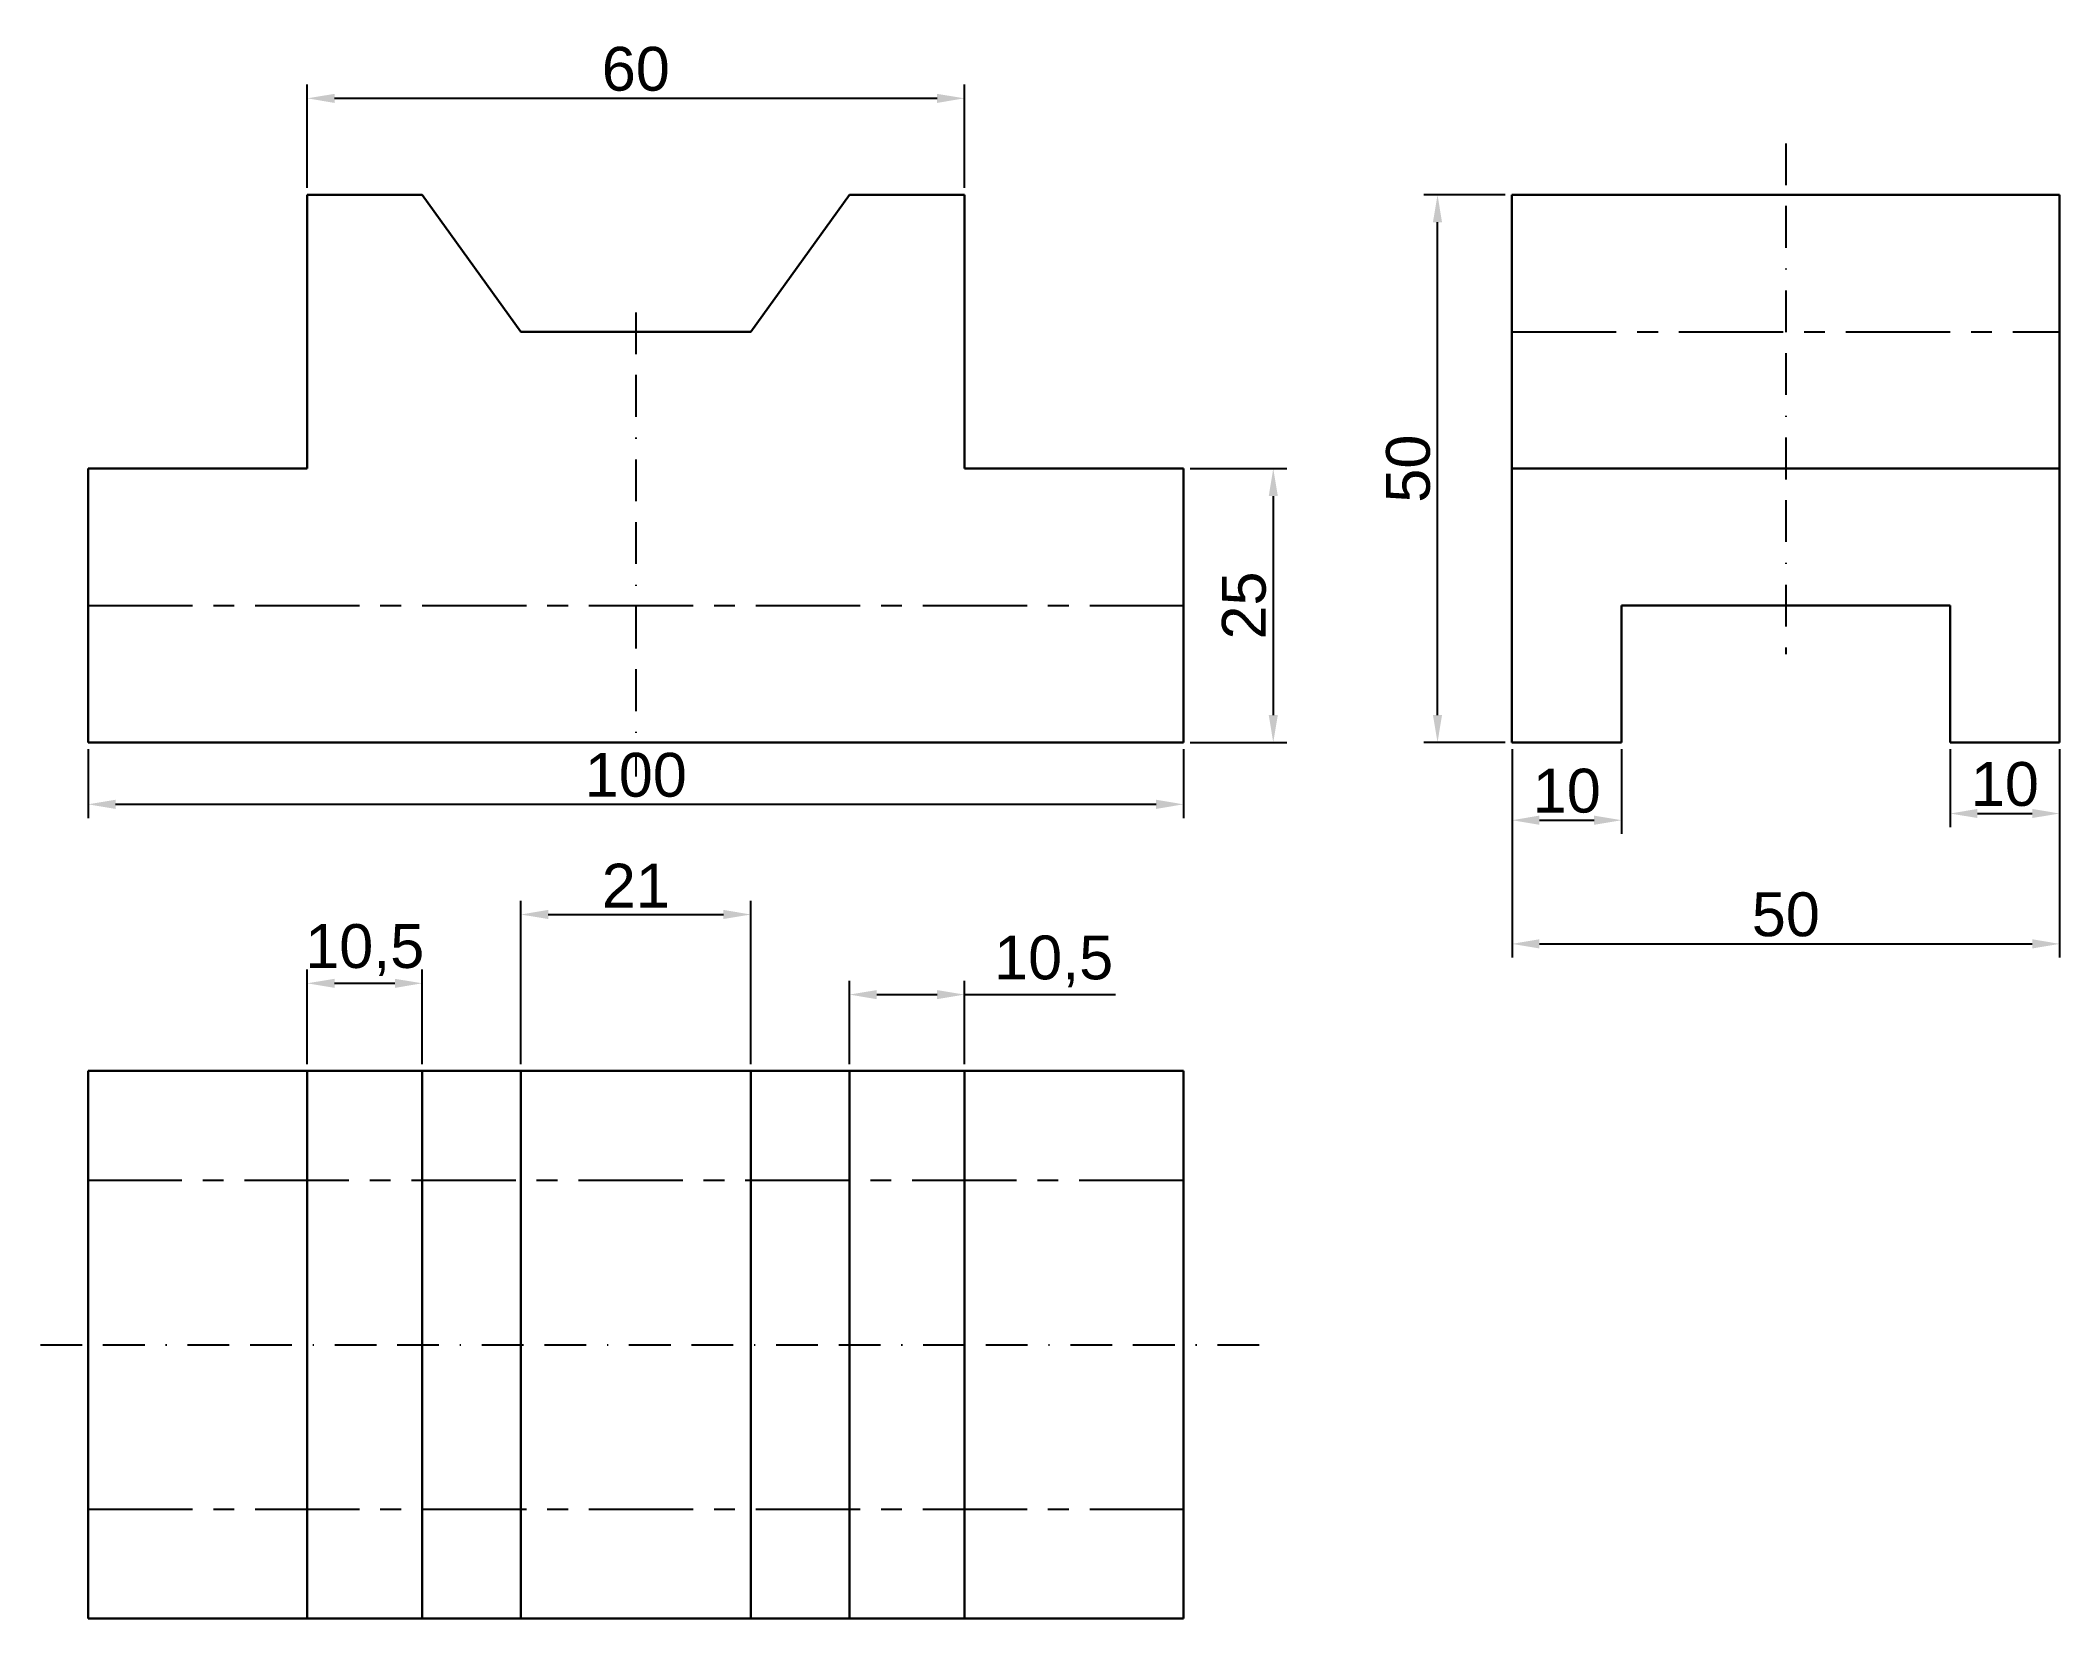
# Model space of a CAD drawing. Header units: millimetres. Extents: x 2218 to 2403, y 1799 to 1943.
import ezdxf

# ---------------------------------------------------------------- set-up
doc = ezdxf.new("R2010")
doc.units = ezdxf.units.MM
doc.header["$LTSCALE"] = 0.3
doc.linetypes.add('BORDER', pattern=[44.45, 12.7, -6.35, 12.7, -6.35, 0, -6.35])
doc.linetypes.add('CENTER', pattern=[50.8, 31.75, -6.35, 6.35, -6.35])
doc.styles.get("Standard").update_dxf_attribs({"font": 'arial.ttf'})
doc.dimstyles.new('ISO-25', dxfattribs={"dimtxt": 4, "dimasz": 2.5, "dimexe": 1.25, "dimexo": 0.625, "dimtad": 1, "dimtxsty": 'Standard', "dimcen": 2.5, "dimadec": 0, "dimazin": 0, "dimtfac": 1, "dimtmove": 0, "dimatfit": 3, "dimfxl": 1, "dimarcsym": 0})

# ---------------------------------------------------------------- blocks, each defined once
blk = doc.blocks.new('*D1')
at = {"color": 0, "linetype": 'CENTER', "lineweight": -2, "transparency": 16777216}
for p, q in [((2242.77, 1849.95), (2242.77, 1858.58)), ((2253.27, 1849.95), (2253.27, 1858.58)), ((2245.27, 1857.33), (2250.77, 1857.33))]:
    blk.add_line(p, q, dxfattribs=at)
at = {"color": 0, "linetype": 'CENTER', "transparency": 16777216}
for points in [[(2245.27, 1857.74), (2245.27, 1856.91), (2242.77, 1857.33)], [(2250.77, 1857.74), (2250.77, 1856.91), (2253.27, 1857.33)]]:
    blk.add_solid(points, dxfattribs=at)
at = {"layer": 'Defpoints', "color": 0, "linetype": 'CENTER', "transparency": 16777216}
for p in [(2253.27, 1857.33), (2242.77, 1849.32), (2253.27, 1849.32)]:
    blk.add_point(p, dxfattribs=at)
at = {"color": 0, "linetype": 'CENTER', "transparency": 16777216, "insert": (2248.02, 1860.36), "char_height": 4, "attachment_point": 5}
blk.add_mtext('10,5', dxfattribs=at)
blk = doc.blocks.new('*D5')
at = {"color": 0, "lineweight": -2, "transparency": 16777216}
for p, q in [((2262.27, 1849.95), (2262.27, 1864.86)), ((2283.27, 1849.95), (2283.27, 1864.86)), ((2264.77, 1863.61), (2280.77, 1863.61))]:
    blk.add_line(p, q, dxfattribs=at)
at = {"color": 0, "transparency": 16777216}
for points in [[(2264.77, 1864.03), (2264.77, 1863.2), (2262.27, 1863.61)], [(2280.77, 1864.03), (2280.77, 1863.2), (2283.27, 1863.61)]]:
    blk.add_solid(points, dxfattribs=at)
at = {"layer": 'Defpoints', "color": 0, "transparency": 16777216}
for p in [(2283.27, 1863.61), (2262.27, 1849.32), (2283.27, 1849.32)]:
    blk.add_point(p, dxfattribs=at)
at = {"color": 0, "transparency": 16777216, "insert": (2272.77, 1866.25), "char_height": 4, "attachment_point": 5}
blk.add_mtext('21', dxfattribs=at)
blk = doc.blocks.new('*D6')
at = {"color": 0, "lineweight": -2, "transparency": 16777216}
for p, q in [((2222.77, 1878.7), (2222.77, 1872.42)), ((2322.77, 1878.7), (2322.77, 1872.42)), ((2225.27, 1873.67), (2320.27, 1873.67))]:
    blk.add_line(p, q, dxfattribs=at)
at = {"color": 0, "transparency": 16777216}
for points in [[(2225.27, 1874.09), (2225.27, 1873.25), (2222.77, 1873.67)], [(2320.27, 1874.09), (2320.27, 1873.25), (2322.77, 1873.67)]]:
    blk.add_solid(points, dxfattribs=at)
at = {"layer": 'Defpoints', "color": 0, "transparency": 16777216}
for p in [(2222.77, 1879.32), (2322.77, 1879.32), (2322.77, 1873.67)]:
    blk.add_point(p, dxfattribs=at)
at = {"color": 0, "transparency": 16777216, "insert": (2272.77, 1876.34), "char_height": 4, "attachment_point": 5}
blk.add_mtext('100', dxfattribs=at)
blk = doc.blocks.new('*D7')
at = {"color": 0, "linetype": 'CENTER', "lineweight": -2, "transparency": 16777216}
for p, q in [((2352.77, 1878.7), (2352.77, 1870.97)), ((2362.77, 1878.7), (2362.77, 1870.97)), ((2355.27, 1872.22), (2360.27, 1872.22))]:
    blk.add_line(p, q, dxfattribs=at)
at = {"color": 0, "linetype": 'CENTER', "transparency": 16777216}
for points in [[(2355.27, 1872.64), (2355.27, 1871.8), (2352.77, 1872.22)], [(2360.27, 1872.64), (2360.27, 1871.8), (2362.77, 1872.22)]]:
    blk.add_solid(points, dxfattribs=at)
at = {"layer": 'Defpoints', "color": 0, "linetype": 'CENTER', "transparency": 16777216}
for p in [(2352.77, 1879.32), (2362.77, 1879.32), (2362.77, 1872.22)]:
    blk.add_point(p, dxfattribs=at)
at = {"color": 0, "linetype": 'CENTER', "transparency": 16777216, "insert": (2357.77, 1874.89), "char_height": 4, "attachment_point": 5}
blk.add_mtext('10', dxfattribs=at)
blk = doc.blocks.new('*D8')
at = {"color": 0, "linetype": 'CENTER', "lineweight": -2, "transparency": 16777216}
for p, q in [((2392.77, 1878.7), (2392.77, 1871.58)), ((2402.77, 1878.7), (2402.77, 1871.58)), ((2395.27, 1872.83), (2400.27, 1872.83))]:
    blk.add_line(p, q, dxfattribs=at)
at = {"color": 0, "linetype": 'CENTER', "transparency": 16777216}
for points in [[(2395.27, 1873.25), (2395.27, 1872.42), (2392.77, 1872.83)], [(2400.27, 1873.25), (2400.27, 1872.42), (2402.77, 1872.83)]]:
    blk.add_solid(points, dxfattribs=at)
at = {"layer": 'Defpoints', "color": 0, "linetype": 'CENTER', "transparency": 16777216}
for p in [(2392.77, 1879.32), (2402.77, 1879.32), (2402.77, 1872.83)]:
    blk.add_point(p, dxfattribs=at)
at = {"color": 0, "linetype": 'CENTER', "transparency": 16777216, "insert": (2397.77, 1875.5), "char_height": 4, "attachment_point": 5}
blk.add_mtext('10', dxfattribs=at)
blk = doc.blocks.new('*D9')
at = {"color": 0, "lineweight": -2, "transparency": 16777216}
for p, q in [((2352.77, 1878.7), (2352.77, 1859.68)), ((2402.77, 1878.7), (2402.77, 1859.68)), ((2355.27, 1860.93), (2400.27, 1860.93))]:
    blk.add_line(p, q, dxfattribs=at)
at = {"color": 0, "transparency": 16777216}
for points in [[(2355.27, 1861.35), (2355.27, 1860.51), (2352.77, 1860.93)], [(2400.27, 1861.35), (2400.27, 1860.51), (2402.77, 1860.93)]]:
    blk.add_solid(points, dxfattribs=at)
at = {"layer": 'Defpoints', "color": 0, "transparency": 16777216}
for p in [(2352.77, 1879.32), (2402.77, 1879.32), (2402.77, 1860.93)]:
    blk.add_point(p, dxfattribs=at)
at = {"color": 0, "transparency": 16777216, "insert": (2377.77, 1863.6), "char_height": 4, "attachment_point": 5}
blk.add_mtext('50', dxfattribs=at)
blk = doc.blocks.new('*D10')
at = {"color": 0, "lineweight": -2, "transparency": 16777216}
for p, q in [((2323.39, 1904.32), (2332.22, 1904.32)), ((2330.97, 1901.82), (2330.97, 1881.82)), ((2323.39, 1879.32), (2332.22, 1879.32))]:
    blk.add_line(p, q, dxfattribs=at)
at = {"color": 0, "transparency": 16777216}
for points in [[(2330.56, 1901.82), (2331.39, 1901.82), (2330.97, 1904.32)], [(2330.56, 1881.82), (2331.39, 1881.82), (2330.97, 1879.32)]]:
    blk.add_solid(points, dxfattribs=at)
at = {"layer": 'Defpoints', "color": 0, "transparency": 16777216}
for p in [(2322.77, 1904.32), (2322.77, 1879.32), (2330.97, 1879.32)]:
    blk.add_point(p, dxfattribs=at)
at = {"color": 0, "transparency": 16777216, "insert": (2328.31, 1891.82), "char_height": 4, "attachment_point": 5, "rotation": 90}
blk.add_mtext('25', dxfattribs=at)
blk = doc.blocks.new('*D11')
at = {"color": 0, "lineweight": -2, "transparency": 16777216}
for p, q in [((2352.14, 1929.32), (2344.72, 1929.32)), ((2345.97, 1881.82), (2345.97, 1926.82)), ((2352.14, 1879.32), (2344.72, 1879.32))]:
    blk.add_line(p, q, dxfattribs=at)
at = {"color": 0, "transparency": 16777216}
for points in [[(2345.55, 1926.82), (2346.38, 1926.82), (2345.97, 1929.32)], [(2345.55, 1881.82), (2346.38, 1881.82), (2345.97, 1879.32)]]:
    blk.add_solid(points, dxfattribs=at)
at = {"layer": 'Defpoints', "color": 0, "transparency": 16777216}
for p in [(2345.97, 1929.32), (2352.77, 1929.32), (2352.77, 1879.32)]:
    blk.add_point(p, dxfattribs=at)
at = {"color": 0, "transparency": 16777216, "insert": (2343.3, 1904.32), "char_height": 4, "attachment_point": 5, "rotation": 90}
blk.add_mtext('50', dxfattribs=at)
blk = doc.blocks.new('*D14')
at = {"color": 0, "lineweight": -2, "transparency": 16777216}
for p, q in [((2292.27, 1849.95), (2292.27, 1857.55)), ((2302.77, 1849.95), (2302.77, 1857.55)), ((2294.77, 1856.3), (2300.27, 1856.3)), ((2302.77, 1856.3), (2316.56, 1856.3))]:
    blk.add_line(p, q, dxfattribs=at)
at = {"color": 0, "transparency": 16777216}
for points in [[(2294.77, 1856.71), (2294.77, 1855.88), (2292.27, 1856.3)], [(2300.27, 1856.71), (2300.27, 1855.88), (2302.77, 1856.3)]]:
    blk.add_solid(points, dxfattribs=at)
at = {"layer": 'Defpoints', "color": 0, "transparency": 16777216}
for p in [(2302.77, 1856.3), (2292.27, 1849.32), (2302.77, 1849.32)]:
    blk.add_point(p, dxfattribs=at)
at = {"color": 0, "transparency": 16777216, "insert": (2310.92, 1859.32), "char_height": 4, "attachment_point": 5}
blk.add_mtext('10,5', dxfattribs=at)
blk = doc.blocks.new('*D15')
at = {"color": 0, "lineweight": -2, "transparency": 16777216}
for p, q in [((2242.77, 1929.95), (2242.77, 1939.38)), ((2245.27, 1938.13), (2300.27, 1938.13)), ((2302.77, 1929.95), (2302.77, 1939.38))]:
    blk.add_line(p, q, dxfattribs=at)
at = {"color": 0, "transparency": 16777216}
for points in [[(2245.27, 1938.54), (2245.27, 1937.71), (2242.77, 1938.13)], [(2300.27, 1938.54), (2300.27, 1937.71), (2302.77, 1938.13)]]:
    blk.add_solid(points, dxfattribs=at)
at = {"layer": 'Defpoints', "color": 0, "transparency": 16777216}
for p in [(2302.77, 1938.13), (2242.77, 1929.32), (2302.77, 1929.32)]:
    blk.add_point(p, dxfattribs=at)
at = {"color": 0, "transparency": 16777216, "insert": (2272.77, 1940.8), "char_height": 4, "attachment_point": 5}
blk.add_mtext('60', dxfattribs=at)

msp = doc.modelspace()

# ---------------------------------------------------------------- linework, layer by layer
at = {"linetype": 'BORDER'}
for p, q in [((2377.769, 1934.018), (2377.769, 1887.382)), ((2272.769, 1918.586), (2272.769, 1876.212)), ((2218.405, 1824.324), (2330.06, 1824.324))]:
    msp.add_line(p, q, dxfattribs=at)
at = {"lineweight": 30}
for p, q in [((2242.769, 1904.324), (2242.769, 1929.324)), ((2242.769, 1929.324), (2253.269, 1929.324)), ((2253.269, 1929.324), (2262.269, 1916.824)), ((2283.269, 1916.824), (2292.269, 1929.324)), ((2302.769, 1929.324), (2292.269, 1929.324)), ((2302.769, 1904.324), (2302.769, 1929.324)), ((2402.769, 1929.324), (2352.769, 1929.324)), ((2352.769, 1929.324), (2352.769, 1904.324)), ((2402.769, 1879.324), (2402.769, 1929.324)), ((2266.519, 1916.824), (2262.269, 1916.824)), ((2266.519, 1916.824), (2279.019, 1916.824)), ((2279.019, 1916.824), (2283.269, 1916.824)), ((2222.769, 1904.324), (2222.769, 1879.324)), ((2222.769, 1904.324), (2242.769, 1904.324)), ((2322.769, 1904.324), (2302.769, 1904.324)), ((2322.769, 1879.324), (2322.769, 1904.324)), ((2352.769, 1904.324), (2352.769, 1879.324)), ((2352.769, 1904.324), (2402.769, 1904.324)), ((2362.769, 1891.824), (2392.769, 1891.824)), ((2362.769, 1879.324), (2362.769, 1891.824)), ((2392.769, 1879.324), (2392.769, 1891.824)), ((2222.769, 1879.324), (2322.769, 1879.324)), ((2352.769, 1879.324), (2362.769, 1879.324)), ((2402.769, 1879.324), (2392.769, 1879.324)), ((2322.769, 1849.324), (2222.769, 1849.324)), ((2222.769, 1849.324), (2222.769, 1799.324)), ((2242.769, 1849.324), (2242.769, 1799.324)), ((2253.269, 1849.324), (2253.269, 1799.324)), ((2262.269, 1849.324), (2262.269, 1799.324)), ((2283.269, 1849.324), (2283.269, 1799.324)), ((2292.269, 1849.324), (2292.269, 1799.324)), ((2302.769, 1849.324), (2302.769, 1799.324)), ((2322.769, 1799.324), (2322.769, 1849.324)), ((2222.769, 1799.324), (2322.769, 1799.324))]:
    msp.add_line(p, q, dxfattribs=at)
at = {"linetype": 'CENTER'}
for p, q in [((2352.769, 1916.824), (2402.769, 1916.824)), ((2222.769, 1891.824), (2322.769, 1891.824)), ((2322.769, 1839.324), (2222.769, 1839.324)), ((2222.769, 1809.324), (2322.769, 1809.324))]:
    msp.add_line(p, q, dxfattribs=at)

# ---------------------------------------------------------------- dimensions: what is measured, and where the dimension line sits
dim = msp.add_linear_dim(base=(2302.769, 1938.128), p1=(2242.769, 1929.324), p2=(2302.769, 1929.324), dimstyle='ISO-25')
dim.commit()
dim.dimension.update_dxf_attribs({"geometry": '*D15', "text_midpoint": (2272.769, 1938.128), "dimtype": 160})
for base, p1, p2, picture, middle in [((2345.968, 1929.324), (2352.769, 1879.324), (2352.769, 1929.324), '*D11', (2343.3, 1904.324)), ((2330.975, 1879.324), (2322.769, 1904.324), (2322.769, 1879.324), '*D10', (2328.307, 1891.824))]:
    dim = msp.add_linear_dim(base=base, p1=p1, p2=p2, angle=90, dimstyle='ISO-25')
    dim.commit()
    dim.dimension.update_dxf_attribs({"geometry": picture, "text_midpoint": middle})
for base, p1, p2, picture, middle in [((2322.769, 1873.67), (2222.769, 1879.324), (2322.769, 1879.324), '*D6', (2272.769, 1876.337)), ((2402.769, 1860.931), (2352.769, 1879.324), (2402.769, 1879.324), '*D9', (2377.769, 1863.598)), ((2283.269, 1863.614), (2262.269, 1849.324), (2283.269, 1849.324), '*D5', (2272.769, 1866.247)), ((2302.769, 1856.295), (2292.269, 1849.324), (2302.769, 1849.324), '*D14', (2310.915, 1859.324))]:
    dim = msp.add_linear_dim(base=base, p1=p1, p2=p2, dimstyle='ISO-25')
    dim.commit()
    dim.dimension.update_dxf_attribs({"geometry": picture, "text_midpoint": middle})
for base, p1, p2, picture, middle in [((2362.769, 1872.218), (2352.769, 1879.324), (2362.769, 1879.324), '*D7', (2357.769, 1874.886)), ((2402.769, 1872.834), (2392.769, 1879.324), (2402.769, 1879.324), '*D8', (2397.769, 1875.501))]:
    dim = msp.add_linear_dim(base=base, p1=p1, p2=p2, dimstyle='ISO-25', dxfattribs=at)
    dim.commit()
    dim.dimension.update_dxf_attribs({"geometry": picture, "text_midpoint": middle})
dim = msp.add_linear_dim(base=(2253.269, 1857.327), p1=(2242.769, 1849.324), p2=(2253.269, 1849.324), dimstyle='ISO-25', dxfattribs=at)
dim.commit()
dim.dimension.update_dxf_attribs({"geometry": '*D1', "text_midpoint": (2248.019, 1857.327), "dimtype": 160})

doc.saveas('drawing.dxf')
